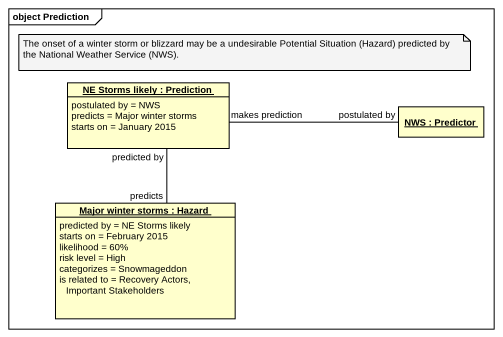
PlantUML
@startuml
mainframe object Prediction
hide circle
hide empty members
object "NE Storms likely : Prediction" as NE_Storms_likely {
  postulated by = NWS
  predicts = Major winter storms
  starts on = January 2015
}
object "NWS : Predictor" as NWS
object "Major winter storms : Hazard" as Major_winter_storms {
  predicted by = NE Storms likely
  starts on = February 2015
  likelihood = 60%
  risk level = High
  categorizes = Snowmageddon
  is related to = Recovery Actors, Important Stakeholders
}
NE_Storms_likely -right- NWS : makes prediction\npostulated by
NE_Storms_likely -- Major_winter_storms : predicted by\npredicts
note as N1
  The onset of a winter storm or blizzard may be a undesirable Potential Situation (Hazard) predicted by the National Weather Service (NWS).
end note
@enduml
